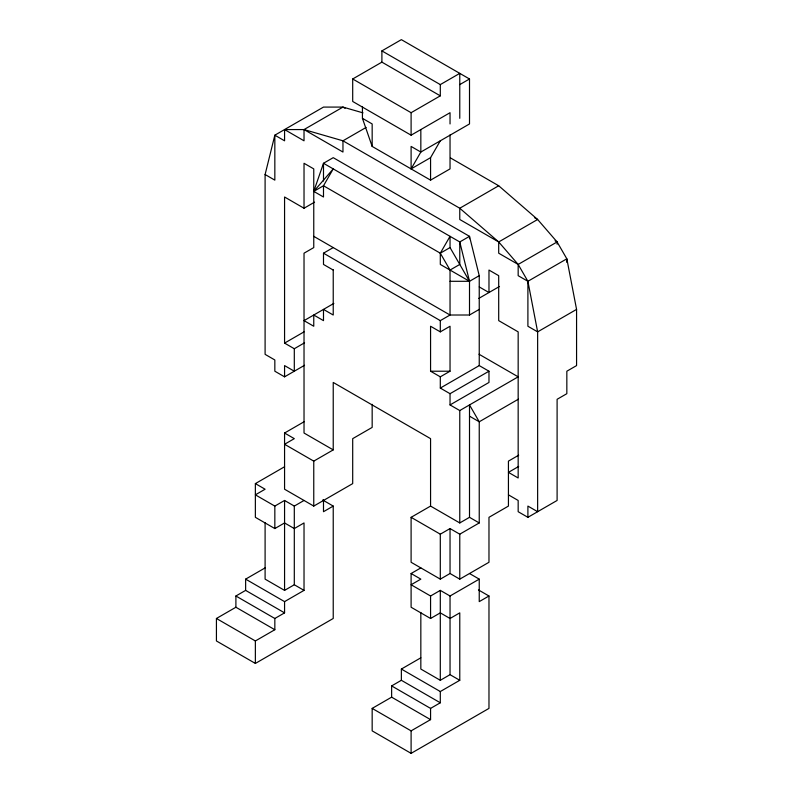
<?xml version="1.0" encoding="UTF-8"?>
<svg xmlns="http://www.w3.org/2000/svg" width="793" height="793" viewBox="0 0 793 793"><rect width="100%" height="100%" fill="white"/><g stroke="black" fill="none" stroke-linecap="round" stroke-linejoin="round"><path stroke-width="1.19" d="M313.76 236.344L450.037 315.019L469.506 315.009L469.506 281.297L450.037 247.575L450.037 236.334L440.303 253.195L440.303 264.436L469.506 281.297L479.24 275.677L469.506 236.334L333.229 157.668L323.494 163.279L313.76 191.381L323.494 197.001L323.494 185.76L333.229 168.899L313.76 191.381L323.494 185.76L440.303 253.195L450.037 270.056L450.037 315.009L440.303 320.63L323.494 253.195L323.494 264.436L333.229 270.056M304.542 365.295L284.568 376.834L274.834 371.213L274.834 359.972L265.1 354.352L265.1 174.519L274.834 135.187L323.494 107.085L342.963 107.085L363.025 112.874M440.303 140.807L430.569 157.658L411.101 168.899L420.835 152.048L420.835 129.566M381.899 50.891L440.303 84.603L440.303 95.844L381.899 62.132L381.899 50.891L401.367 39.65L469.506 78.983L469.506 123.946L420.835 152.048L411.101 146.427L411.101 168.899M450.037 123.946L450.037 112.705L411.101 135.187L352.697 101.464L352.697 78.983L381.899 62.132M265.1 174.519L274.834 180.14L274.834 135.187L284.568 140.807L284.568 129.566L304.026 129.566L342.963 107.085L345.074 108.304M366.118 127.435L342.963 140.807L304.026 129.566L304.026 140.807L284.568 129.566M440.303 84.603L459.771 73.372L459.771 118.326M352.697 78.983L411.101 112.705L440.303 95.844M459.771 84.603L469.506 78.983M304.542 342.814L294.302 348.732L284.568 343.111L284.568 197.001L304.026 208.242L314.553 202.165M362.431 106.49L362.431 118.326L372.165 146.427L430.569 180.14L450.037 168.899L450.037 134.879M323.494 253.195L333.229 247.575M508.432 494.842L518.166 500.462L518.166 511.703L527.9 517.323L557.102 500.462L557.102 399.305L566.836 393.685L566.836 371.213L576.57 365.593L576.57 309.399L566.836 258.815L557.102 241.954L537.634 219.483L498.698 185.76L459.771 208.242L342.963 140.807L342.963 152.048L304.026 129.566M333.863 303.412L304.026 320.64L313.76 326.25L313.76 315.019L323.494 320.64L323.494 309.399L333.229 315.019L333.229 269.759M284.568 343.111L304.026 331.87M440.303 253.195L450.037 247.575M450.037 270.056L459.771 264.436L459.771 241.954L323.494 163.279L323.494 181.032M527.9 517.323L527.9 506.083L537.634 511.703L537.634 331.87L527.9 281.297L518.166 264.436L498.698 241.954L459.771 208.242L459.771 219.483L498.698 241.954L537.634 219.483L534.482 217.659M498.698 241.954L498.698 253.195L518.166 264.436L557.102 241.954L557.102 244.204M478.724 298.455L499.491 286.461M440.303 331.87L450.037 326.25L450.037 371.213L440.303 376.834L430.569 371.213L430.569 326.25L440.303 331.87L440.303 320.63M469.506 315.009L479.24 309.399M518.166 264.436L518.166 275.677L527.9 281.297L566.836 258.815L566.836 262.463M372.165 404.321L372.165 427.407L352.697 438.648L352.697 483.611L313.76 506.083L284.568 489.222L284.568 433.028L304.026 421.787M284.568 601.619L284.568 612.86L245.632 590.379L245.632 579.138L284.568 601.619L304.026 590.379L304.026 522.944L294.302 528.564L284.568 522.944L274.834 528.564L255.366 517.323L255.366 483.611L284.568 466.75M284.568 433.028L294.302 438.648L284.568 444.268L313.76 461.129L333.229 449.889L333.229 382.454L430.569 438.648L430.569 506.083L459.771 522.944L469.506 517.323L479.24 522.944L479.24 421.787L469.506 404.926L469.506 517.323M440.303 388.074L479.24 365.593L488.974 371.213L488.974 382.454L450.037 404.926L450.037 393.695L440.303 388.074L440.303 376.834M576.57 309.399L537.634 331.87L527.9 326.25L527.9 281.297M450.037 393.695L488.974 371.213M255.366 483.611L265.1 489.222L255.366 494.842L274.834 506.083L284.568 500.462L294.302 506.083L304.026 500.462M450.037 404.926L459.771 410.546L518.166 376.834L479.022 354.233M235.898 607.24L235.898 595.999L274.834 618.481L274.834 629.721L235.898 607.24L216.43 618.481L216.43 640.962L255.366 663.434L333.229 618.481L333.229 506.083L323.494 511.703L323.494 499.877M518.384 399.186L479.24 421.787L469.506 416.166M245.632 579.138L265.1 567.897M235.898 595.999L245.632 590.379M265.1 522.537L265.1 579.138L284.568 590.379L294.302 584.758L304.026 590.379M518.681 455.212L508.432 461.129L508.432 506.083L488.974 517.323L488.974 562.277L459.771 579.138L450.037 573.517L440.303 579.138L411.101 562.277L411.101 517.323L430.569 506.083M518.681 466.453L508.432 472.37L518.166 477.981L518.166 331.87L498.698 320.63L498.698 275.677L488.974 270.056L488.974 292.538L479.24 286.917M274.834 618.481L284.568 612.86M216.43 618.481L255.366 640.962L274.834 629.721M411.101 517.323L440.303 534.185L450.037 528.564L459.771 534.185L479.24 522.944M440.303 691.536L440.303 702.776L401.367 680.295L401.367 669.054L440.303 691.536L459.771 680.295L459.771 612.86L450.037 618.481L440.303 612.86L430.569 618.481L411.101 607.24L411.101 573.517L420.835 567.897M411.101 573.517L420.835 579.138L411.101 584.758L430.569 595.999L440.303 590.379L450.037 595.999L479.24 579.138L479.24 601.619L488.974 595.999L488.974 708.397L411.101 753.35L372.165 730.868L372.165 708.397L391.633 697.156L430.569 719.628L430.569 708.397L391.633 685.915L391.633 697.156M401.367 669.054L420.835 657.813M391.633 685.915L401.367 680.295M420.835 612.454L420.835 669.054L440.303 680.295L450.037 674.674L459.771 680.295M430.569 708.397L440.303 702.776M372.165 708.397L411.101 730.868L430.569 719.628M450.037 281.297L469.506 281.297L459.771 241.954L469.506 236.334L469.506 238.743M430.569 371.213L450.037 371.213M450.483 157.926L498.698 185.76M362.431 118.326L372.165 123.946L372.165 146.427M555.05 240.775L557.102 241.954M333.229 449.889L304.026 433.028L304.026 253.195L313.76 247.585L313.76 168.899L304.026 163.289L304.026 208.242M469.506 573.517L479.24 579.138M322.711 500.006L333.229 506.083M478.447 589.923L488.974 595.999M479.24 275.677L479.24 365.593M459.771 410.546L459.771 522.944M459.771 534.185L459.771 579.138M450.037 528.564L450.037 573.517M450.037 595.999L450.037 674.674M440.303 534.185L440.303 579.138M440.303 590.379L440.303 680.295M430.569 157.658L430.569 180.14M430.569 595.999L430.569 618.481M411.101 112.705L411.101 135.187M411.101 730.868L411.101 753.35M313.76 461.129L313.76 506.083M294.302 348.732L294.302 371.213L284.568 365.593L284.568 376.834M294.302 506.083L294.302 584.758M284.568 500.462L284.568 590.379M274.834 506.083L274.834 528.564M255.366 640.962L255.366 663.434"/></g></svg>
